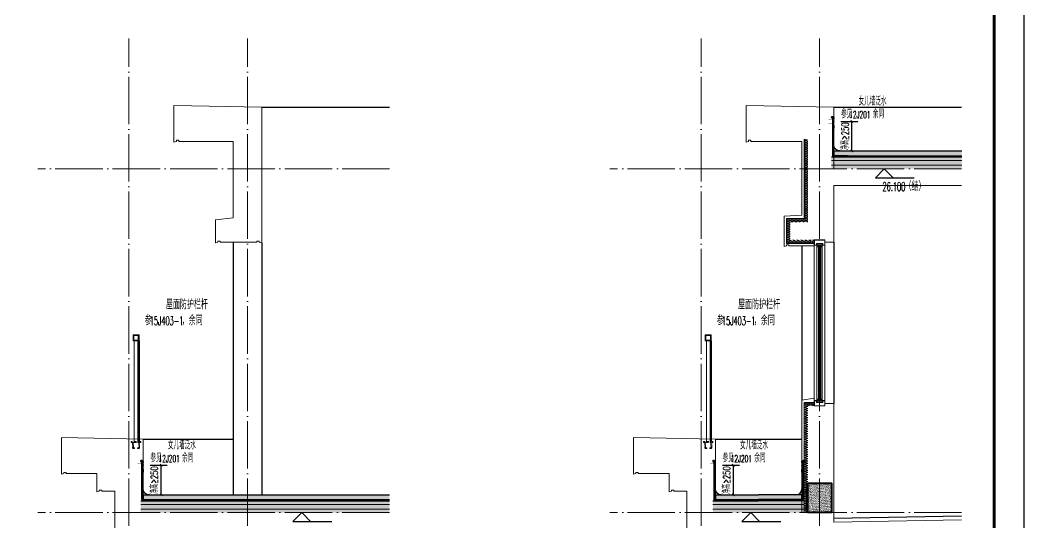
# Model space of a CAD drawing. Extents: x -518115 to 389031, y -209821 to 1628073.
# Drawn here: x 229609 to 238080, y -154029 to -149789 of the extents above; entities that cross this region are included whole.
import ezdxf
from ezdxf.xclip import XClip

# ---------------------------------------------------------------- set-up
doc = ezdxf.new("R2010")
doc.units = 0
doc.header["$LTSCALE"] = 1000
doc.header["$MEASUREMENT"] = 0
doc.header["$XCLIPFRAME"] = 0
doc.linetypes.add('DASH', pattern=[0.35, 0.25, -0.1])
doc.linetypes.add('DOTE', pattern=[2.42, 2, -0.2, 0.02, -0.2])
for name, color, linetype in [('3-屋面构造层', 157, 'Continuous'), ('DIM_ELEV', 3, 'Continuous'), ('DIM_IDEN', 67, 'Continuous'), ('PUB_TEXT', 4, 'Continuous'), ('Stair-栏杆', 142, 'Continuous'), ('SURFACE', 6, 'Continuous'), ('图框', 140, 'Continuous'), ('看线', 251, 'Continuous'), ('立面-看线', 251, 'Continuous')]:
    doc.layers.add(name, color=color, linetype=linetype)
for name, color, linetype, lineweight in [('DOTE', 19, 'DOTE', 9), ('PUB_HATCH', 8, 'Continuous', 9), ('S_WINDOW', 144, 'Continuous', 15), ('WALL', 9, 'Continuous', 40), ('内粉刷', 37, 'Continuous', 9), ('立面-栏杆', 105, 'Continuous', 15), ('细细', 250, 'Continuous', 0)]:
    doc.layers.add(name, color=color, linetype=linetype, lineweight=lineweight)
doc.styles.add('_TCH_DIM', font='SIMPLEX.shx', dxfattribs={"width": 0.7, "bigfont": 'GBCBIG.shx'})
doc.styles.add('_TCH_DIM_T3', font='SIMPLEX.shx', dxfattribs={"width": 0.494118, "bigfont": 'GBCBIG.shx'})
doc.dimstyles.new('_TCH_ARCH&&20', dxfattribs={"dimtxt": 59.5, "dimasz": 20, "dimexe": 50, "dimexo": 60, "dimgap": 25.25, "dimtad": 1, "dimdec": 0, "dimzin": 0, "dimdsep": 46, "dimtxsty": '_TCH_DIM_T3', "dimblk": 'ARCHTICK', "dimcen": 0.09, "dimclrt": 7, "dimazin": 2, "dimtfac": 1, "dimtdec": 0, "dimtix": 1, "dimtmove": 2, "dimatfit": 3, "dimfxl": 1, "dimtolj": 1, "dimtzin": 0, "dimarcsym": 0})
pattern_1 = [(315, (-218910.2607, -140541.0897), (-1.767766953, -1.767766953), []), (315, (-218909.0822, -140541.0897), (-1.767766953, -1.767766953), [])]
pattern_2 = [(315, (-218910.2607, -141979.3279), (-1.767766953, -1.767766953), []), (315, (-218909.0822, -141979.3279), (-1.767766953, -1.767766953), [])]

# ---------------------------------------------------------------- blocks, each defined once
blk = doc.blocks.new('GFDDDDRG')
at = {"layer": '图框'}
blk.add_lwpolyline([(923310, -107437), (923310, -159999), (893610, -159999), (893610, -107437)], close=True, dxfattribs=at)
blk.add_lwpolyline([(923310, -107437), (923310, -159999), (893610, -159999), (893610, -107437)], close=True, dxfattribs=at)
at = {"layer": '图框', "const_width": 50}
blk.add_lwpolyline([(894110, -159499), (922810, -159499), (922810, -108687), (894110, -108687)], close=True, dxfattribs=at)
blk = doc.blocks.new('_ArchTick')
at = {"color": 0, "linetype": 'ByBlock', "const_width": 0.4}
blk.add_lwpolyline([(-0.5, -0.5), (0.5, 0.5)], dxfattribs=at)
blk = doc.blocks.new('*D334')
at = {"layer": 'Defpoints', "color": 0, "transparency": 16777216}
for p in [(235476.6, -153543), (235629.1, -153543), (235476.6, -153793)]:
    blk.add_point(p, dxfattribs=at)
at = {"layer": 'DIM_IDEN', "color": 0, "lineweight": -2, "transparency": 16777216}
for p, q in [((235536.6, -153543), (235679.1, -153543)), ((235629.1, -153793), (235629.1, -153543)), ((235536.6, -153793), (235679.1, -153793))]:
    blk.add_line(p, q, dxfattribs=at)
at = {"layer": 'DIM_IDEN', "color": 0, "lineweight": -2, "transparency": 16777216, "xscale": 20, "yscale": 20, "zscale": 20}
for p, rotation in [((235629.1, -153543), 90), ((235629.1, -153793), 270)]:
    blk.add_blockref('_ArchTick', p, dxfattribs=dict(at, rotation=rotation))
at = {"layer": 'DIM_IDEN', "color": 7, "transparency": 16777216, "insert": (235572.5, -153668), "char_height": 59.5, "attachment_point": 5, "rotation": 90, "style": '_TCH_DIM_T3'}
blk.add_mtext('\\A1;{\\W0.70588;净高≥250}', dxfattribs=at)
blk = doc.blocks.new('A$C05102146')
at = {"layer": 'PUB_TEXT', "style": '_TCH_DIM'}
for s, height, width, p in [('屋面防护栏杆', 84.4, 0.7, (226.9, 215.7)), ('参', 84.4, 0.7, (47.3, 81)), ('，余同', 84.4, 0.7, (359.8, 81)), ('15J403-1', 74.38, 0.494118, (90.3, 81))]:
    blk.add_text(s, height=height, dxfattribs=dict(at, width=width)).set_placement(p)
blk = doc.blocks.new('A$C40486AD2')
at = {"layer": 'PUB_TEXT', "style": '_TCH_DIM'}
for s, height, width, p in [('女儿墙泛水', 67.52, 0.7, (254.8, 115.3)), ('参见', 67.52, 0.7, (107.7, 7.5)), ('12J201', 59.5, 0.494118, (176.6, 7.5)), ('，余同', 67.52, 0.7, (327.8, 7.5))]:
    blk.add_text(s, height=height, dxfattribs=dict(at, width=width)).set_placement(p)
blk = doc.blocks.new('FGHFG4334GDFGDFFGGGGGGDFG4G')
at = {"layer": 'SURFACE', "const_width": 2.25}
for points in [[(46.5, 0), (0, 0)], [(46.5, -27.6), (0, -27.6)]]:
    blk.add_lwpolyline(points, dxfattribs=at)
at = {"layer": 'SURFACE', "const_width": 1.5}
blk.add_lwpolyline([(46.5, 17.2, -1), (46.5, 5.2), (46.5, -6.8, -1), (46.5, -18.8), (46.5, -36.8), (52.5, -48), (52.5, -72.8)], format="xyb", dxfattribs=at)
blk = doc.blocks.new('FGDGDGD')
at = {"layer": '3-屋面构造层'}
h = blk.add_hatch(dxfattribs=at)
h.set_pattern_fill('隔热材料01', color=256, scale=7.692308, style=0)
h.set_pattern_definition([(270, (9.5186, 433.228), (3.846153863, -7e-16), [0.385980771, -3.460173092]), (270, (6.637, 433.228), (3.846153863, -7e-16), [0.385980771, -3.460173092]), (90, (8.5996, 430.618), (-3.846153863, 2e-16), [0.385980771, -3.460173092]), (90, (7.556, 430.618), (-3.846153863, 2e-16), [0.385980771, -3.460173092]), (180, (10.002, 430), (-5e-16, -3.846153863), [3.848019248, 0.001865385]), (135, (8.9282, 430.193), (2e-16, 3.846144175), [0.328307694, -5.110980792]), (116.56505, (12.5422, 430.4251), (8.6793e-06, 3.8461487416), [0.215769232, -8.384500037]), (116.56505, (8.696, 430.4251), (8.6793e-06, 3.8461487416), [0.215769232, -8.384500037]), (153.43495, (13.1603, 430), (-8.679e-06, 3.846148742), [0.431538463, -8.168730805]), (153.43495, (9.3142, 430), (-8.679e-06, 3.846148742), [0.431538463, -8.168730805]), (63.43495, (12.4457, 431.0041), (-8.6793e-06, 3.8461487416), [2.054923086, -6.545346183]), (63.43495, (8.5996, 431.0041), (-8.6793e-06, 3.8461487416), [2.054923086, -6.545346183]), (116.56505, (13.3647, 433.228), (8.6793e-06, 3.8461487416), [0.215769232, -8.384500037]), (116.56505, (9.5186, 433.228), (8.6793e-06, 3.8461487416), [0.215769232, -8.384500037]), (135, (9.422, 433.421), (2e-16, 3.846144175), [0.328307694, -5.110980792]), (153.43495, (13.036, 433.6532), (-8.679e-06, 3.846148742), [0.431538463, -8.168730805]), (153.43495, (9.19, 433.6532), (-8.679e-06, 3.846148742), [0.431538463, -8.168730805]), (45, (6.7336, 433.421), (2e-16, 3.846144175), [0.328307694, -5.110980792]), (63.43495, (10.4833, 433.228), (-8.6793e-06, 3.8461487416), [0.215769232, -8.384500037]), (63.43495, (6.6371, 433.228), (-8.6793e-06, 3.8461487416), [0.215769232, -8.384500037]), (26.56505, (10.812, 433.6532), (8.679e-06, 3.846148742), [0.431538463, -8.168730805]), (26.56505, (6.9658, 433.6532), (8.679e-06, 3.846148742), [0.431538463, -8.168730805]), (116.56505, (11.4023, 431.0041), (8.6793e-06, 3.8461487416), [2.054923086, -6.545346183]), (116.56505, (7.5561, 431.0041), (8.6793e-06, 3.8461487416), [2.054923086, -6.545346183]), (45, (7.2275, 430.193), (2e-16, 3.846144175), [0.328307694, -5.110980792]), (63.43495, (11.3058, 430.4251), (-8.6793e-06, 3.8461487416), [0.215769232, -8.384500037]), (63.43495, (7.4596, 430.4251), (-8.6793e-06, 3.8461487416), [0.215769232, -8.384500037]), (26.56505, (10.6877, 430), (8.679e-06, 3.846148742), [0.431538463, -8.168730805]), (26.56505, (6.8415, 430), (8.679e-06, 3.846148742), [0.431538463, -8.168730805])])
edge = h.paths.add_edge_path()
edge.add_arc((682180.8, 585366.2), 9.23, 450, 540, ccw=False)
edge.add_line((682180.8, 585375.4), (682191.6, 585375.4))
edge.add_line((682191.6, 585375.4), (682191.6, 585366.2))
edge.add_line((682191.6, 585366.2), (682171.6, 585366.2))
h = blk.add_hatch(dxfattribs=at)
h.set_pattern_fill('混凝土', color=256, scale=5, angle=-1.14576, style=0)
h.set_pattern_definition([(48.854237, (-82751.966, -43707.863), (35.7930991, -3.8540962), [3.75, -41.25]), (353.854237, (-82751.966, -43707.863), (-6.1841378, 37.7408106), [3, -33]), (99.305637, (-82748.983, -43708.185), (29.6089874, 33.886691), [3.1870095, -35.0571056]), (45.038437, (-82751.766, -43697.865), (53.1858973, -9.3413237), [5.625, -61.875]), (95.489837, (-82747.334, -43698.644), (47.6977146, 47.7616795), [4.7805144, -52.58565]), (350.038437, (-82751.766, -43697.865), (47.6976773, 47.7617167), [4.5, -49.5]), (19.854237, (-82746.817, -43700.465), (29.4368469, -20.7237073), [3.75, -41.25]), (324.854237, (-82746.817, -43700.465), (12.8883392, 36.0069862), [3, -33]), (70.305637, (-82744.364, -43702.192), (42.3251977, 15.2832459), [3.1870095, -35.0571056]), (36.3542372, (-82751.966, -43707.863), (0.9406985, 16.62920733), [0, -32.6, 0, -33.5, 0, -33.125]), (6.3542372, (-82751.966, -43707.863), (13.54517982, 19.45362572), [0, -19.1, 0, -31.85, 0, -12.625]), (326.3542372, (-82763.114, -43707.64), (26.66323482, -1.66123381), [0, -12.5, 0, -39, 0, -51.75]), (316.3542372, (-82768.113, -43707.54), (29.2535633, 4.4211788), [0, -16.25, 0, -25.9, 0, -36.75])])
h.paths.add_polyline_path([(674875.1, 585046.2), (674875.1, 585086.2), (682171.6, 585086.2), (682171.6, 585046.2)])
h = blk.add_hatch(dxfattribs=at)
h.set_pattern_fill('焦渣矿渣', color=256, scale=4, angle=-1.14576, style=0)
h.set_pattern_definition([(358.8542372, (-82751.966, -43697.863), (8.27546507, 13.69326162), [1.6, -14.4]), (298.8542372, (-82751.966, -43697.863), (15.99644496, -0.32013217), [1.6, -14.4]), (238.8542372, (-82750.366, -43697.895), (7.72097989, -14.0133938), [1.6, -14.4]), (268.8542372, (-82745.567, -43697.991), (15.83683295, -8.3183365), [2.4, -11.456]), (268.8542372, (-82743.967, -43698.023), (15.83683295, -8.3183365), [2.4, -11.456]), (268.8542372, (-82742.368, -43698.055), (15.83683295, -8.3183365), [2.4, -11.456])])
h.paths.add_polyline_path([(674875.1, 585006.2), (674875.1, 585036.2), (682191.6, 585036.2), (682191.6, 585006.2)])
h = blk.add_hatch(dxfattribs=at)
h.set_pattern_fill('隔热材料03', color=256, scale=12.5, style=0)
h.set_pattern_definition([(113.578, (-500407.8114, 374696.8656), (-0.0086926214, 6.2699620763), [1.075, -0.5693125, 2.8375, -0.5693125, 1.075, -0.6825]), (66.42, (-500406.1744, 374696.8656), (2.727787851, 6.0425e-05), [1.075, -0.5693125, 2.840375, -0.5693125, 1.075, -0.6825]), (180, (-500406.1744, 374696.8656), (0, 6.25), [1.636625, -1.0910625]), (180, (-500407.538, 374702.4906), (0, 6.25), [1.636625, -1.0910625]), (90, (-500405.7427, 374697.8548), (2.72775, 2e-16), [0.52175, -5.72825]), (90, (-500407.1066, 374700.9798), (2.72775, 2e-16), [0.52175, -5.72825]), (90, (-500408.2427, 374697.8548), (2.72775, 2e-16), [0.52175, -5.72825]), (90, (-500409.6066, 374700.9798), (2.72775, 2e-16), [0.52175, -5.72825])])
edge = h.paths.add_edge_path()
edge.add_line((682177.8, 585086.2), (682177.8, 585050.2))
edge.add_arc((682171.6, 585050.2), 6.25, 270, 360, ccw=False)
edge.add_line((682171.6, 585044), (682171.6, 585086.2))
edge.add_line((682171.6, 585086.2), (682177.8, 585086.2))
h = blk.add_hatch(dxfattribs=at)
h.set_pattern_fill('加气混凝土', color=256, scale=5, style=0)
h.set_pattern_definition([(0, (-82734.266, -43726.163), (30, 60), [0, -60]), (0, (-82769.366, -43734.263), (30, 60), [0, -60]), (0, (-82749.866, -43734.863), (30, 60), [0, -60]), (0, (-82728.566, -43717.163), (30, 60), [0, -60]), (0, (-82753.466, -43737.863), (30, 60), [0, -60]), (0, (-82722.566, -43679.363), (30, 60), [0, -60]), (0, (-82740.866, -43684.163), (30, 60), [0, -60]), (0, (-82731.266, -43691.663), (30, 60), [0, -60]), (0, (-82780.166, -43692.863), (30, 60), [0, -60]), (0, (-82750.766, -43695.563), (30, 60), [0, -60]), (0, (-82762.166, -43710.863), (30, 60), [0, -60]), (0, (-82761.566, -43733.363), (30, 60), [0, -60]), (0, (-82739.066, -43735.763), (30, 60), [0, -60]), (0, (-82722.566, -43709.363), (30, 60), [0, -60]), (0, (-82778.666, -43718.663), (30, 60), [0, -60]), (0, (-82773.566, -43708.463), (30, 60), [0, -60]), (0, (-82750.166, -43712.663), (30, 60), [0, -60]), (0, (-82758.566, -43721.363), (30, 60), [0, -60]), (0, (-82763.366, -43701.563), (30, 60), [0, -60]), (0, (-82755.866, -43679.063), (30, 60), [0, -60]), (0, (-82776.266, -43731.263), (30, 60), [0, -60]), (0, (-82743.266, -43691.363), (30, 60), [0, -60]), (0, (-82771.166, -43690.463), (30, 60), [0, -60]), (0, (-82775.966, -43682.663), (30, 60), [0, -60]), (130.601294, (-82726.2516, -43698.149), (-149.999998343, 180.000000787), [2.6341554, -1103.7111]), (18.4349488, (-82730.537, -43697.006), (149.99999945, 59.99999956), [2.710524, -376.76279]), (90, (-82730.537, -43699.578), (30, 60), [2.5714284, -117.428565]), (161.565051, (-82727.966, -43700.435), (-150.000000755, 59.99999553), [2.710524, -376.76279]), (53.1301023, (-82727.966, -43700.435), (30.00000006, 59.99999997), [2.857143, -297.14285]), (135, (-82725.68, -43731.006), (-30.00000363, 59.99999594), [2.424366, -167.28126]), (45, (-82729.109, -43731.006), (29.9999998, 59.99999976), [2.424366, -167.28126]), (135, (-82727.394, -43732.72), (-30.00000363, 59.99999594), [2.424366, -167.28126]), (45, (-82727.394, -43732.72), (29.9999998, 59.99999976), [2.424366, -167.28126]), (116.565051, (-82754.537, -43690.72), (-5.2e-06, 119.9999967), [3.1943826, -63.88765]), (180, (-82755.966, -43687.863), (-30, 60), [3.4285716, -56.571425]), (63.434949, (-82760.823, -43690.72), (3e-07, 119.9999994), [3.1943826, -63.88765]), (116.565051, (-82759.394, -43693.58), (-5.2e-06, 119.9999967), [3.1943826, -63.88765]), (0, (-82759.394, -43693.58), (30, 60), [3.4285716, -56.571425]), (63.434949, (-82755.966, -43693.58), (3e-07, 119.9999994), [3.1943826, -63.88765]), (107.102728, (-82731.9658, -43711.0063), (-89.999996559, 300.000000484), [3.8861346, -1628.29025]), (143.972626, (-82733.1087, -43707.292), (-569.999992774, 419.999999525), [3.8861346, -812.202]), (180, (-82736.25, -43705.006), (-30, 60), [3.7142856, -56.28571]), (36.0273733, (-82743.1087, -43707.292), (569.999995788, 419.999995472), [3.8861346, -812.202]), (71.5650511, (-82744.252, -43710.721), (90.00000046, 299.99999948), [3.6140316, -375.85928]), (107.102728, (-82743.1087, -43714.4348), (-89.999996559, 300.000000484), [3.8861346, -1628.29025]), (143.972626, (-82739.966, -43716.7206), (-569.999992774, 419.999999525), [3.8861346, -812.202]), (0, (-82739.966, -43716.72), (30, 60), [3.7142856, -56.28571]), (36.0273733, (-82736.2516, -43716.7206), (569.999995788, 419.999995472), [3.8861346, -812.202]), (71.5650511, (-82733.109, -43714.435), (90.00000046, 299.99999948), [3.6140316, -375.85928]), (150.255118, (-82731.3944, -43683.006), (-90.000000213, 59.999999257), [2.303502, -481.43196]), (90, (-82733.394, -43684.15), (30, 60), [2.2857144, -117.714275]), (29.7448813, (-82733.3944, -43684.149), (90.000000053, 59.99999972), [2.303502, -481.43196]), (116.565051, (-82745.394, -43725.58), (-5.2e-06, 119.9999967), [3.1943826, -63.88765]), (168.690067, (-82746.823, -43722.7206), (-270.0000002, 59.999998494), [2.9137254, -608.96855]), (41.1859251, (-82751.9658, -43724.149), (749.999995456, 659.999994229), [3.0371844, -1272.5802]), (90, (-82751.966, -43727.006), (30, 60), [2.857143, -117.14285]), (138.814074, (-82749.68, -43729.0063), (-749.999986669, 660.000004204), [3.0371844, -1272.5802]), (16.6992442, (-82749.68, -43729.0063), (989.999992552, 299.999996858), [2.982945, -1249.85375]), (60.9453959, (-82746.823, -43728.149), (29.99999992, 59.999999469), [2.9416086, -1232.53395]), (109.983106, (-82770.5373, -43700.4348), (-150.000000565, 419.9999988885), [3.3442002, -1401.21975]), (155.556045, (-82771.68, -43697.292), (-390.0000014866, 179.99999626), [3.4522986, -1446.51315]), (24.4439547, (-82777.9658, -43697.292), (390.0000001945, 179.999999134), [3.4522986, -1446.51315]), (70.0168934, (-82779.1087, -43700.4348), (150.000000452, 419.999998958), [3.3442002, -1401.21975]), (109.983106, (-82777.9658, -43703.5777), (-150.000000565, 419.9999988885), [3.3442002, -1401.21975]), (160.016893, (-82774.823, -43704.7206), (-150.000000088, 59.999997267), [3.3442002, -698.93775]), (19.9831065, (-82774.823, -43704.7206), (149.999999176, 59.999999905), [3.3442002, -698.93775]), (70.0168934, (-82771.68, -43703.5777), (150.000000452, 419.999998958), [3.3442002, -1401.21975]), (122.005383, (-82748.2516, -43705.8634), (-30.000004026, 59.999996937), [2.6954232, -563.3434]), (18.4349488, (-82752.252, -43704.435), (149.99999945, 59.99999956), [2.710524, -376.76279]), (90, (-82752.252, -43707.006), (30, 60), [2.5714284, -117.428565]), (161.565051, (-82749.68, -43707.863), (-150.000000755, 59.99999553), [2.710524, -376.76279]), (54.4623222, (-82749.68, -43707.8634), (209.999999696, 299.99999955), [2.457807, -1029.82115]), (116.565051, (-82765.68, -43720.435), (-5.2e-06, 119.9999967), [3.1943826, -63.88765]), (180, (-82767.11, -43717.58), (-30, 60), [3.142857, -56.85714]), (59.0362434, (-82771.966, -43720.435), (30.000000098, 59.99999971), [3.3319728, -696.3822]), (120.963756, (-82770.2516, -43723.292), (-30.0000041, 59.999997245), [3.3319728, -696.3822]), (0, (-82770.25, -43723.29), (30, 60), [3.142857, -56.85714]), (63.434949, (-82767.11, -43723.29), (3e-07, 119.9999994), [3.1943826, -63.88765])])
h.paths.add_polyline_path([(682191.6, 584936.2), (674875.1, 584936.2), (674875.1, 584966.2), (682191.6, 584966.2)])
at = {"layer": '立面-看线'}
h = blk.add_hatch(dxfattribs=at)
h.set_pattern_fill('HONEY', color=256, scale=7)
h.set_pattern_definition([(0, (-799653.24, -415240.13), (16.66875, 9.623705), [11.1125, -22.225]), (120, (-799653.24, -415240.13), (-16.66874801, 9.62370845), [11.1125, -22.225]), (60, (-799653.24, -415240.13), (1.99e-06, 19.24741345), [-22.225, 11.1125])])
h.paths.add_polyline_path([(682191.6, 584966.2), (674875.1, 584966.2), (674875.1, 585006.2), (682191.6, 585006.2)])
at = {"layer": '3-屋面构造层'}
for p, q in [((682177.8, 585086.2), (674875.1, 585086.2)), ((682171.6, 585046.2), (674875.1, 585046.2)), ((682191.6, 585036.2), (674875.1, 585036.2)), ((682171.6, 585086.2), (682171.6, 585044))]:
    blk.add_line(p, q, dxfattribs=at)
at = {"layer": '3-屋面构造层', "color": 251, "linetype": 'DASH', "ltscale": 0.05, "true_color": 0x636466, "const_width": 2.5}
for points in [[(682056.6, 585042.7), (682171.6, 585042.7, 0.414214), (682179.1, 585050.2), (682179.1, 585366.2)], [(682056.6, 585039), (682171.6, 585039, 0.414214), (682182.8, 585050.2), (682182.8, 585366.2)]]:
    blk.add_lwpolyline(points, format="xyb", dxfattribs=at)
at = {"layer": '3-屋面构造层', "color": 251, "true_color": 0x636466}
for points in [[(682056.6, 585041.5), (682171.6, 585041.5, 0.414214), (682180.3, 585050.2), (682180.3, 585366.2)], [(682056.6, 585044), (682171.6, 585044, 0.414214), (682177.8, 585050.2), (682177.8, 585366.2)], [(682056.6, 585040.2), (682171.6, 585040.2, 0.414214), (682181.6, 585050.2), (682181.6, 585366.2), (682184.1, 585366.2), (682184.1, 585050.2, -0.414214), (682171.6, 585037.7), (682056.6, 585037.7)]]:
    blk.add_lwpolyline(points, format="xyb", dxfattribs=at)
at = {"layer": '3-屋面构造层', "ltscale": 0.8}
blk.add_lwpolyline([(682171.6, 585366.2, -0.414214), (682180.8, 585375.4), (682191.6, 585375.4), (682191.6, 585366.2), (682171.6, 585366.2)], format="xyb", dxfattribs=at)
at = {"layer": '3-屋面构造层', "color": 251, "linetype": 'DASH', "ltscale": 0.05, "true_color": 0x636466, "const_width": 2.5}
for points in [[(682042.7, 585039), (674875.1, 585039)], [(682056.6, 585042.7), (682042.7, 585039)]]:
    blk.add_lwpolyline(points, dxfattribs=at)
at = {"layer": '3-屋面构造层', "color": 251, "true_color": 0x636466}
for points in [[(682042.7, 585040.2), (674875.1, 585040.2)], [(674875.1, 585037.7), (682042.7, 585037.7)], [(682056, 585043.8), (682042.1, 585040.1)], [(682043.2, 585037.9), (682057.1, 585041.6)]]:
    blk.add_lwpolyline(points, dxfattribs=at)
at = {"layer": '3-屋面构造层'}
blk.add_arc((682121.6, 585136.2), 50, 270, 360, dxfattribs=at)
at = {"layer": 'PUB_HATCH', "color": 215, "true_color": 0xa953a0}
for p, q in [((682191.6, 585006.2), (674875.1, 585006.2)), ((682191.6, 584966.2), (674875.1, 584966.2))]:
    blk.add_line(p, q, dxfattribs=at)
at = {"layer": '3-屋面构造层', "color": 1, "xscale": -1}
blk.add_blockref('FGHFG4334GDFGDFFGGGGGGDFG4G', (682218.1, 585349), dxfattribs=at)
blk = doc.blocks.new('FGHFGFD')
at = {"layer": '立面-栏杆'}
for p, q in [((542633.8, 108636.1), (542633.8, 109486.1)), ((542663.8, 109486.1), (542663.8, 108636.1))]:
    blk.add_line(p, q, dxfattribs=at)
at = {"layer": '立面-栏杆', "linetype": 'DASH', "ltscale": 0.1}
for p, q in [((542688.8, 108636.1), (542608.8, 108636.1)), ((542608.8, 108636.1), (542608.8, 108629)), ((542608.8, 108629), (542619.1, 108629)), ((542619.1, 108629), (542619.1, 108585.1)), ((542626.3, 108629), (542671.3, 108629)), ((542626.3, 108585.1), (542626.3, 108629)), ((542671.3, 108629), (542671.3, 108585.1)), ((542678.5, 108629), (542688.8, 108629)), ((542678.5, 108585.1), (542678.5, 108629)), ((542688.8, 108629), (542688.8, 108636.1)), ((542633.5, 108583.3), (542628.1, 108583.3)), ((542628.1, 108576.1), (542633.5, 108576.1)), ((542636.2, 108578.8), (542636.2, 108580.6)), ((542661.4, 108580.6), (542661.4, 108578.8)), ((542669.5, 108583.3), (542664.1, 108583.3)), ((542664.1, 108576.1), (542669.5, 108576.1))]:
    blk.add_line(p, q, dxfattribs=at)
at = {"layer": '立面-栏杆'}
for points in [[(542673.8, 109536.1), (542623.8, 109536.1), (542623.8, 109486.1), (542673.8, 109486.1)], [(542667.8, 109530.1), (542629.8, 109530.1), (542629.8, 109492.1), (542667.8, 109492.1)]]:
    blk.add_lwpolyline(points, close=True, dxfattribs=at)
at = {"layer": '立面-栏杆', "linetype": 'DASH', "ltscale": 0.1}
for centre, major_axis, start_param, end_param in [((542628.1, 108585.1), (6.36, 6.36), 2.356194, 3.926991), ((542628.1, 108585.1), (1.27, 1.27), 2.356194, 3.926991), ((542633.5, 108580.6), (1.91, 1.91), 5.497787, 7.068583), ((542633.5, 108578.8), (1.91, 1.91), 3.926991, 5.497787), ((542664.1, 108580.6), (1.91, 1.91), 0.785398, 2.356194), ((542666, 108580.7), (3.53, 3.53), 2.748894, 3.534292), ((542669.5, 108585.1), (-6.36, 6.36), 2.356194, 3.926991), ((542669.5, 108585.1), (-1.27, 1.27), 2.356194, 3.926991)]:
    blk.add_ellipse(centre, major_axis=major_axis, ratio=1, start_param=start_param, end_param=end_param, dxfattribs=at)
blk = doc.blocks.new('*D342')
at = {"layer": 'Defpoints', "color": 0, "transparency": 16777216}
for p in [(230648.2, -153543), (230800.7, -153543), (230648.2, -153793)]:
    blk.add_point(p, dxfattribs=at)
at = {"layer": 'DIM_IDEN', "color": 0, "lineweight": -2, "transparency": 16777216}
for p, q in [((230708.2, -153543), (230850.7, -153543)), ((230800.7, -153793), (230800.7, -153543)), ((230708.2, -153793), (230850.7, -153793))]:
    blk.add_line(p, q, dxfattribs=at)
at = {"layer": 'DIM_IDEN', "color": 0, "lineweight": -2, "transparency": 16777216, "xscale": 20, "yscale": 20, "zscale": 20}
for p, rotation in [((230800.7, -153543), 90), ((230800.7, -153793), 270)]:
    blk.add_blockref('_ArchTick', p, dxfattribs=dict(at, rotation=rotation))
at = {"layer": 'DIM_IDEN', "color": 7, "transparency": 16777216, "insert": (230744, -153668), "char_height": 59.5, "attachment_point": 5, "rotation": 90, "style": '_TCH_DIM_T3'}
blk.add_mtext('\\A1;{\\W0.70588;净高≥250}', dxfattribs=at)
blk = doc.blocks.new('zrszerf')
at = {"layer": '细细'}
h = blk.add_hatch(dxfattribs=at)
h.set_pattern_fill('金属', color=256, style=0)
h.set_pattern_definition(pattern_1)
h.paths.add_polyline_path([(257694.9, 608543.3), (257714.9, 608543.3), (257714.9, 608556.8), (257764.9, 608556.8), (257764.9, 608543.3), (257784.9, 608543.3), (257784.9, 608588.3), (257694.9, 608588.3)])
h.paths.add_polyline_path([(257712.9, 608558.8), (257712.9, 608545.3), (257696.9, 608545.3), (257696.9, 608586.3), (257782.9, 608586.3), (257782.9, 608545.3), (257766.9, 608545.3), (257766.9, 608558.8)], flags=16)
h = blk.add_hatch(dxfattribs=at)
h.set_pattern_fill('金属', color=256, style=0)
h.set_pattern_definition(pattern_1)
h.paths.add_polyline_path([(257762.4, 608554.8), (257762.4, 608529.8), (257750.4, 608529.8), (257750.4, 608539.8), (257729.4, 608539.8), (257729.4, 608529.8), (257717.4, 608529.8), (257717.4, 608554.8)])
h.paths.add_polyline_path([(257719.4, 608552.8), (257719.4, 608531.8), (257727.4, 608531.8), (257727.4, 608541.8), (257752.4, 608541.8), (257752.4, 608531.8), (257760.4, 608531.8), (257760.4, 608552.8)], flags=16)
h = blk.add_hatch(color=256, dxfattribs=at)
edge = h.paths.add_edge_path()
edge.add_line((257735.4, 608539.8), (257735.4, 608527.8))
edge.add_arc((257739.9, 608519.5), 9.44, 61.51755, 118.48245, ccw=False)
edge.add_line((257744.4, 608527.8), (257744.4, 608539.8))
edge.add_arc((257739.9, 608548.1), 9.44, 241.51755, 298.48245, ccw=False)
h = blk.add_hatch(dxfattribs=at)
h.set_pattern_fill('金属', color=256, style=0)
h.set_pattern_definition(pattern_2)
h.paths.add_polyline_path([(257694.9, 607233.3), (257714.9, 607233.3), (257714.9, 607219.8), (257764.9, 607219.8), (257764.9, 607233.3), (257784.9, 607233.3), (257784.9, 607188.3), (257694.9, 607188.3)])
h.paths.add_polyline_path([(257712.9, 607217.8), (257712.9, 607231.3), (257696.9, 607231.3), (257696.9, 607190.3), (257782.9, 607190.3), (257782.9, 607231.3), (257766.9, 607231.3), (257766.9, 607217.8)], flags=16)
h = blk.add_hatch(dxfattribs=at)
h.set_pattern_fill('金属', color=256, style=0)
h.set_pattern_definition(pattern_2)
h.paths.add_polyline_path([(257762.4, 607221.8), (257762.4, 607246.8), (257750.4, 607246.8), (257750.4, 607236.8), (257729.4, 607236.8), (257729.4, 607246.8), (257717.4, 607246.8), (257717.4, 607221.8)])
h.paths.add_polyline_path([(257719.4, 607223.8), (257719.4, 607244.8), (257727.4, 607244.8), (257727.4, 607234.8), (257752.4, 607234.8), (257752.4, 607244.8), (257760.4, 607244.8), (257760.4, 607223.8)], flags=16)
h = blk.add_hatch(color=256, dxfattribs=at)
edge = h.paths.add_edge_path()
edge.add_line((257735.4, 607236.8), (257735.4, 607248.8))
edge.add_arc((257739.9, 607257.1), 9.44, 241.51755, 298.48245)
edge.add_line((257744.4, 607248.8), (257744.4, 607236.8))
edge.add_arc((257739.9, 607228.5), 9.44, 61.51755, 118.48245)
at = {"layer": 'S_WINDOW'}
for p, q in [((257694.9, 607233.3), (257694.9, 608543.3)), ((257717.4, 607246.8), (257717.4, 608529.8)), ((257762.4, 607246.8), (257762.4, 608529.8)), ((257784.9, 607233.3), (257784.9, 608543.3))]:
    blk.add_line(p, q, dxfattribs=at)
for points in [[(257784.9, 608588.3), (257784.9, 608543.3), (257764.9, 608543.3), (257764.9, 608556.8), (257714.9, 608556.8), (257714.9, 608543.3), (257694.9, 608543.3), (257694.9, 608588.3)], [(257782.9, 608586.3), (257782.9, 608545.3), (257766.9, 608545.3), (257766.9, 608558.8), (257712.9, 608558.8), (257712.9, 608545.3), (257696.9, 608545.3), (257696.9, 608586.3)], [(257762.4, 608554.8), (257762.4, 608529.8), (257750.4, 608529.8), (257750.4, 608539.8), (257729.4, 608539.8), (257729.4, 608529.8), (257717.4, 608529.8), (257717.4, 608554.8)], [(257760.4, 608552.8), (257760.4, 608531.8), (257752.4, 608531.8), (257752.4, 608541.8), (257727.4, 608541.8), (257727.4, 608531.8), (257719.4, 608531.8), (257719.4, 608552.8)], [(257784.9, 607188.3), (257784.9, 607233.3), (257764.9, 607233.3), (257764.9, 607219.8), (257714.9, 607219.8), (257714.9, 607233.3), (257694.9, 607233.3), (257694.9, 607188.3)], [(257782.9, 607190.3), (257782.9, 607231.3), (257766.9, 607231.3), (257766.9, 607217.8), (257712.9, 607217.8), (257712.9, 607231.3), (257696.9, 607231.3), (257696.9, 607190.3)], [(257762.4, 607221.8), (257762.4, 607246.8), (257750.4, 607246.8), (257750.4, 607236.8), (257729.4, 607236.8), (257729.4, 607246.8), (257717.4, 607246.8), (257717.4, 607221.8)], [(257760.4, 607223.8), (257760.4, 607244.8), (257752.4, 607244.8), (257752.4, 607234.8), (257727.4, 607234.8), (257727.4, 607244.8), (257719.4, 607244.8), (257719.4, 607223.8)]]:
    blk.add_lwpolyline(points, close=True, dxfattribs=at)
at = {"layer": '细细'}
for points in [[(257729.4, 608529.8), (257729.4, 607246.8)], [(257735.4, 607248.8), (257735.4, 608539.8)], [(257744.4, 607248.8), (257744.4, 608539.8)], [(257750.4, 608529.8), (257750.4, 607246.8)]]:
    blk.add_lwpolyline(points, dxfattribs=at)
for points in [[(257735.4, 608539.8), (257735.4, 608527.8, -0.253805), (257744.4, 608527.8), (257744.4, 608539.8, -0.253805)], [(257735.4, 607236.8), (257735.4, 607248.8, 0.253805), (257744.4, 607248.8), (257744.4, 607236.8, 0.253805)]]:
    blk.add_lwpolyline(points, format="xyb", close=True, dxfattribs=at)
blk = doc.blocks.new('*D347')
at = {"layer": 'Defpoints', "color": 0, "transparency": 16777216}
for p in [(236476.6, -150643), (236629.1, -150643), (236476.6, -150893)]:
    blk.add_point(p, dxfattribs=at)
at = {"layer": 'DIM_IDEN', "color": 0, "lineweight": -2, "transparency": 16777216}
for p, q in [((236536.6, -150643), (236679.1, -150643)), ((236629.1, -150893), (236629.1, -150643)), ((236536.6, -150893), (236679.1, -150893))]:
    blk.add_line(p, q, dxfattribs=at)
at = {"layer": 'DIM_IDEN', "color": 0, "lineweight": -2, "transparency": 16777216, "xscale": 20, "yscale": 20, "zscale": 20}
for p, rotation in [((236629.1, -150643), 90), ((236629.1, -150893), 270)]:
    blk.add_blockref('_ArchTick', p, dxfattribs=dict(at, rotation=rotation))
at = {"layer": 'DIM_IDEN', "color": 7, "transparency": 16777216, "insert": (236572.5, -150768), "char_height": 59.5, "attachment_point": 5, "rotation": 90, "style": '_TCH_DIM_T3'}
blk.add_mtext('\\A1;{\\W0.70588;净高≥250}', dxfattribs=at)

msp = doc.modelspace()

# ---------------------------------------------------------------- hatches: boundary and pattern name
at = {"layer": 'Stair-栏杆'}
h = msp.add_hatch(dxfattribs=at)
h.set_pattern_fill('水域', color=5, scale=5)
h.set_pattern_definition([(0, (-312060.66, -261979.151), (0, 10.23622015), [1.2795276, -8.956693]), (26.5650512, (-312059.381, -261979.151), (10.236220737, 9.4e-08), [1.4305551, -21.458329]), (333.4349488, (-312051.7037, -261978.5112), (10.23622078, -4e-09), [1.4305551, -21.458329]), (45, (-312058.101, -261978.511), (0, 10.2362206), [1.80952525, -12.666676]), (135, (-312051.704, -261978.511), (-10.2362206, 1e-15), [1.80952525, -12.666676]), (26.5650512, (-312056.8218, -261977.2317), (10.236220737, 9.4e-08), [1.4305551, -21.458329]), (333.4349488, (-312054.2627, -261976.592), (10.23622078, -4e-09), [1.4305551, -21.458329]), (0, (-312055.542, -261976.592), (0, 10.23622015), [1.2795276, -8.956693])])
h.paths.add_polyline_path([(230603.2, -152493), (230603.2, -153343), (230613.2, -153343), (230613.2, -152493)])
h = msp.add_hatch(dxfattribs=at)
h.set_pattern_fill('水域', color=5, scale=5)
h.set_pattern_definition([(0, (-307232.227, -261979.151), (0, 10.23622015), [1.2795276, -8.956693]), (26.5650512, (-307230.9474, -261979.151), (10.236220737, 9.4e-08), [1.4305551, -21.458329]), (333.4349488, (-307223.2702, -261978.5112), (10.23622078, -4e-09), [1.4305551, -21.458329]), (45, (-307229.668, -261978.511), (0, 10.2362206), [1.80952525, -12.666676]), (135, (-307223.27, -261978.511), (-10.2362206, 1e-15), [1.80952525, -12.666676]), (26.5650512, (-307228.3884, -261977.2317), (10.236220737, 9.4e-08), [1.4305551, -21.458329]), (333.4349488, (-307225.8293, -261976.592), (10.23622078, -4e-09), [1.4305551, -21.458329]), (0, (-307227.109, -261976.592), (0, 10.23622015), [1.2795276, -8.956693])])
h.paths.add_polyline_path([(235431.6, -152493), (235431.6, -153343), (235441.6, -153343), (235441.6, -152493)])
at = {"layer": '立面-看线'}
h = msp.add_hatch(dxfattribs=at)
h.set_pattern_fill('HONEY', color=256, scale=7)
h.set_pattern_definition([(0, (-1479661.121, -422103.902), (16.66875, 9.623705), [11.1125, -22.225]), (120, (-1479661.121, -422103.902), (-16.66874801, 9.62370845), [11.1125, -22.225]), (60, (-1479661.121, -422103.902), (1.99e-06, 19.24741345), [-22.225, 11.1125])])
h.paths.add_polyline_path([(236256.6, -150793), (236226.6, -150793), (236226.6, -151463), (236076.6, -151463), (236076.6, -151673), (236311.6, -151673), (236311.6, -151643), (236256.6, -151643), (236256.6, -151643), (236106.6, -151643), (236106.6, -151493), (236256.6, -151493)])
h = msp.add_hatch(dxfattribs=at)
h.set_pattern_fill('HONEY', color=256, scale=7)
h.set_pattern_definition([(0, (-1508772.157, -422103.902), (16.66875, 9.623705), [11.1125, -22.225]), (120, (-1508772.157, -422103.902), (-16.66874801, 9.62370845), [11.1125, -22.225]), (60, (-1508772.157, -422103.902), (1.99e-06, 19.24741345), [-22.225, 11.1125])])
h.paths.add_polyline_path([(236226.6, -153943), (236256.6, -153943), (236256.6, -153043), (236311.6, -153043), (236311.6, -153013), (236226.6, -153013)])
h = msp.add_hatch(dxfattribs=at)
h.set_pattern_fill('碎沙', color=256, scale=4)
h.set_pattern_definition([(37.5, (-564796.628, -539304.984), (-0.32000626, 9.78826475), [0, -7.7216, 0, -8.636, 0, -8.255]), (7.5, (-564796.628, -539304.984), (8.99046566, 14.33650201), [0, -4.1656, 0, -6.9596, 0, -2.667]), (327.5, (-564802.877, -539304.984), (15.819847405, 0.02874369), [0, -2.54, 0, -9.144, 0, -11.938]), (317.5, (-564802.877, -539304.984), (15.27112905, 4.45858647), [0, -1.27, 0, -5.9944, 0, -6.858])])
h.paths.add_polyline_path([(236256.6, -153943), (236456.6, -153943), (236456.6, -153693), (236256.6, -153693)])

# ---------------------------------------------------------------- linework, layer by layer
at = {"layer": 'DIM_ELEV', "color": 3}
for p, q in [((236901.7, -151043), (236826.7, -151118)), ((236826.7, -151118), (237154.7, -151118)), ((236901.7, -151043), (236976.7, -151118)), ((231986.2, -153943), (231911.2, -154018)), ((231986.2, -153943), (232061.2, -154018)), ((235775.1, -153943), (235700.1, -154018)), ((235775.1, -153943), (235850.1, -154018)), ((231911.2, -154018), (232239.2, -154018)), ((235700.1, -154018), (236028.1, -154018))]:
    msp.add_line(p, q, dxfattribs=at)
at = {"layer": 'DOTE', "linetype": 'DOTE', "ltscale": 0.2}
for p, q in [((230528.2, -169543), (230528.2, -149943)), ((231528.2, -169543), (231528.2, -149943)), ((235356.6, -169543), (235356.6, -149943)), ((236356.6, -169543), (236356.6, -149943)), ((232726.7, -151043), (229758, -151043)), ((237555.1, -151043), (234586.4, -151043)), ((232726.7, -153943), (229758, -153943)), ((237555.1, -153943), (234586.4, -153943))]:
    msp.add_line(p, q, dxfattribs=at)
at = {"layer": 'PUB_HATCH', "color": 215, "true_color": 0xa953a0}
for points in [[(236226.6, -150793), (236226.6, -151463), (236076.6, -151463), (236076.6, -151673), (236311.6, -151673)], [(236226.6, -153943), (236226.6, -153013), (236311.6, -153013)]]:
    msp.add_lwpolyline(points, dxfattribs=at)
at = {"layer": 'Stair-栏杆', "color": 5}
for points in [[(230613.2, -152493), (230613.2, -152493), (230613.2, -153343), (230613.2, -153343)], [(235441.6, -152493), (235441.6, -152493), (235441.6, -153343), (235441.6, -153343)]]:
    msp.add_lwpolyline(points, close=True, dxfattribs=at)
at = {"layer": 'WALL'}
msp.add_lwpolyline([(236256.6, -153693), (236456.6, -153693), (236456.6, -153943), (236256.6, -153943)], close=True, dxfattribs=at)
at = {"layer": '内粉刷'}
for points in [[(231648.2, -151663), (231648.2, -151663), (231648.2, -150523), (230908.2, -150508), (230908.2, -150813)], [(235736.6, -150813), (235736.6, -150508), (236476.6, -150523), (236476.6, -151043)], [(230948.2, -150813), (230948.2, -150803), (230928.2, -150803), (230928.2, -150813), (230908.2, -150818), (230908.2, -150813)], [(230948.2, -150813), (231408.2, -150813), (231408.2, -151458), (231258.2, -151473), (231258.2, -151663)], [(235776.6, -150813), (235776.6, -150803), (235756.6, -150803), (235756.6, -150813), (235736.6, -150818), (235736.6, -150813)], [(236206.6, -150813), (235776.6, -150813)], [(236206.6, -150813), (236206.6, -151433), (236056.6, -151443), (236056.6, -151693)], [(236401.6, -151663), (236476.6, -151663), (236476.6, -151183), (237555.1, -151183)], [(231298.2, -151663), (231298.2, -151653), (231278.2, -151653), (231278.2, -151663), (231258.2, -151668), (231258.2, -151663)], [(231298.2, -151663), (231608.2, -151663)], [(231608.2, -151663), (231608.2, -151653), (231628.2, -151653), (231628.2, -151663), (231648.2, -151668), (231648.2, -151663)], [(231628.2, -151663), (231628.2, -151663)], [(236096.6, -151693), (236096.6, -151683), (236076.6, -151683), (236076.6, -151693), (236056.6, -151698), (236056.6, -151693)], [(236096.6, -151693), (236311.6, -151693)], [(236206.6, -153943), (236206.6, -152993), (236311.6, -152978)], [(236401.6, -153023), (236476.6, -153023), (236476.6, -154023)], [(230648.2, -153793), (230648.2, -153323), (229958.2, -153308), (229958.2, -153613)], [(235476.6, -153793), (235476.6, -153323), (234786.6, -153308), (234786.6, -153613)], [(229998.2, -153613), (229998.2, -153603), (229978.2, -153603), (229978.2, -153613), (229958.2, -153618), (229958.2, -153613)], [(229978.2, -153613), (229978.2, -153613)], [(229998.2, -153613), (230258.2, -153613), (230258.2, -153763)], [(234826.6, -153613), (234826.6, -153603), (234806.6, -153603), (234806.6, -153613), (234786.6, -153618), (234786.6, -153613)], [(234806.6, -153613), (234806.6, -153613)], [(234826.6, -153613), (235086.6, -153613), (235086.6, -153763)], [(230298.2, -153763), (230298.2, -153753), (230278.2, -153753), (230278.2, -153763), (230258.2, -153768), (230258.2, -153763)], [(230298.2, -153763), (230408.2, -153763), (230408.2, -154363), (230258.2, -154373), (230258.2, -154563)], [(235126.6, -153763), (235126.6, -153753), (235106.6, -153753), (235106.6, -153763), (235086.6, -153768), (235086.6, -153763)], [(235126.6, -153763), (235236.6, -153763), (235236.6, -154363), (235086.6, -154373), (235086.6, -154563)], [(237555.1, -154003), (236476.6, -154023)]]:
    msp.add_lwpolyline(points, dxfattribs=at)
at = {"layer": '看线', "color": 252}
for p, q in [((231648.2, -150523), (232726.7, -150523)), ((236476.6, -150523), (237555.1, -150523)), ((231408.2, -151663), (231408.2, -153793)), ((231648.2, -151668), (231648.2, -153793)), ((230648.2, -153323), (231408.2, -153323)), ((235476.6, -153323), (236206.6, -153323))]:
    msp.add_line(p, q, dxfattribs=at)
at = {"layer": '看线'}
for p, q in [((236206.6, -151693), (236206.6, -152993)), ((236476.6, -151663), (236476.6, -153023))]:
    msp.add_line(p, q, dxfattribs=at)
at = {"layer": '看线', "color": 32}
msp.add_lwpolyline([(237555.1, -153973), (236476.6, -153993)], dxfattribs=at)

# ---------------------------------------------------------------- block references
at = {"xscale": 0.5, "yscale": 0.5, "zscale": 0.5}
msp.add_blockref('GFDDDDRG', (-223574.4, -93716.5), dxfattribs=at)
for name, p in [('A$C40486AD2', (236430.1, -150624.2)), ('zrszerf', (-21383.3, -760231.4)), ('A$C05102146', (230613.2, -152443)), ('A$C05102146', (235441.6, -152443)), ('FGHFGFD', (-312060.7, -261979.2)), ('FGHFGFD', (-307232.2, -261979.2)), ('A$C40486AD2', (230601.7, -153524.2)), ('A$C40486AD2', (235430.1, -153524.2))]:
    msp.add_blockref(name, p)
ref = msp.add_blockref('FGDGDGD', (918648.2, -735979.2), dxfattribs=dict(xscale=-1))
XClip(ref).set_block_clipping_path([(681093.0416714037, 584936.1769558351), (682291.5665918037, 585389.8130026823)])
ref = msp.add_blockref('FGDGDGD', (912819.7, -738879.2), dxfattribs=dict(xscale=-1))
XClip(ref).set_block_clipping_path([(680093.0416793401, 584936.1769558351), (682291.5665918037, 585389.8130026823)])
ref = msp.add_blockref('FGDGDGD', (917648.2, -738879.2), dxfattribs=dict(xscale=-1))
XClip(ref).set_block_clipping_path([(681806.5666006096, 584936.1769558351), (682291.5665918037, 585389.8130026823)])
ref = msp.add_blockref('FGDGDGD', (-445965, -738879.2))
XClip(ref).set_block_clipping_path([(681806.5666006096, 584936.1769558351), (682291.5665918037, 585389.8130026823)])

# ---------------------------------------------------------------- texts
at = {"layer": 'DIM_ELEV', "color": 7, "style": '_TCH_DIM'}
for s, height, width, p in [('26.100', 74.38, 0.494118, (236887.1, -151230.6)), ('（结）', 84.4, 0.7, (237072.6, -151230.6))]:
    msp.add_text(s, height=height, dxfattribs=dict(at, width=width)).set_placement(p)

# ---------------------------------------------------------------- dimensions: what is measured, and where the dimension line sits
at = {"layer": 'DIM_IDEN'}
for p1, p2, picture, middle in [((236476.6, -150893), (236476.6, -150643), '*D347', (236572.5, -150768)), ((230648.2, -153793), (230648.2, -153543), '*D342', (230744, -153668)), ((235476.6, -153793), (235476.6, -153543), '*D334', (235572.5, -153668))]:
    dim = msp.add_aligned_dim(p1=p1, p2=p2, distance=-152.5, text='{\\W0.70588;净高≥250}', dimstyle='_TCH_ARCH&&20', dxfattribs=at)
    dim.commit()
    dim.dimension.update_dxf_attribs({"geometry": picture, "text_midpoint": middle})

doc.saveas('drawing.dxf')
